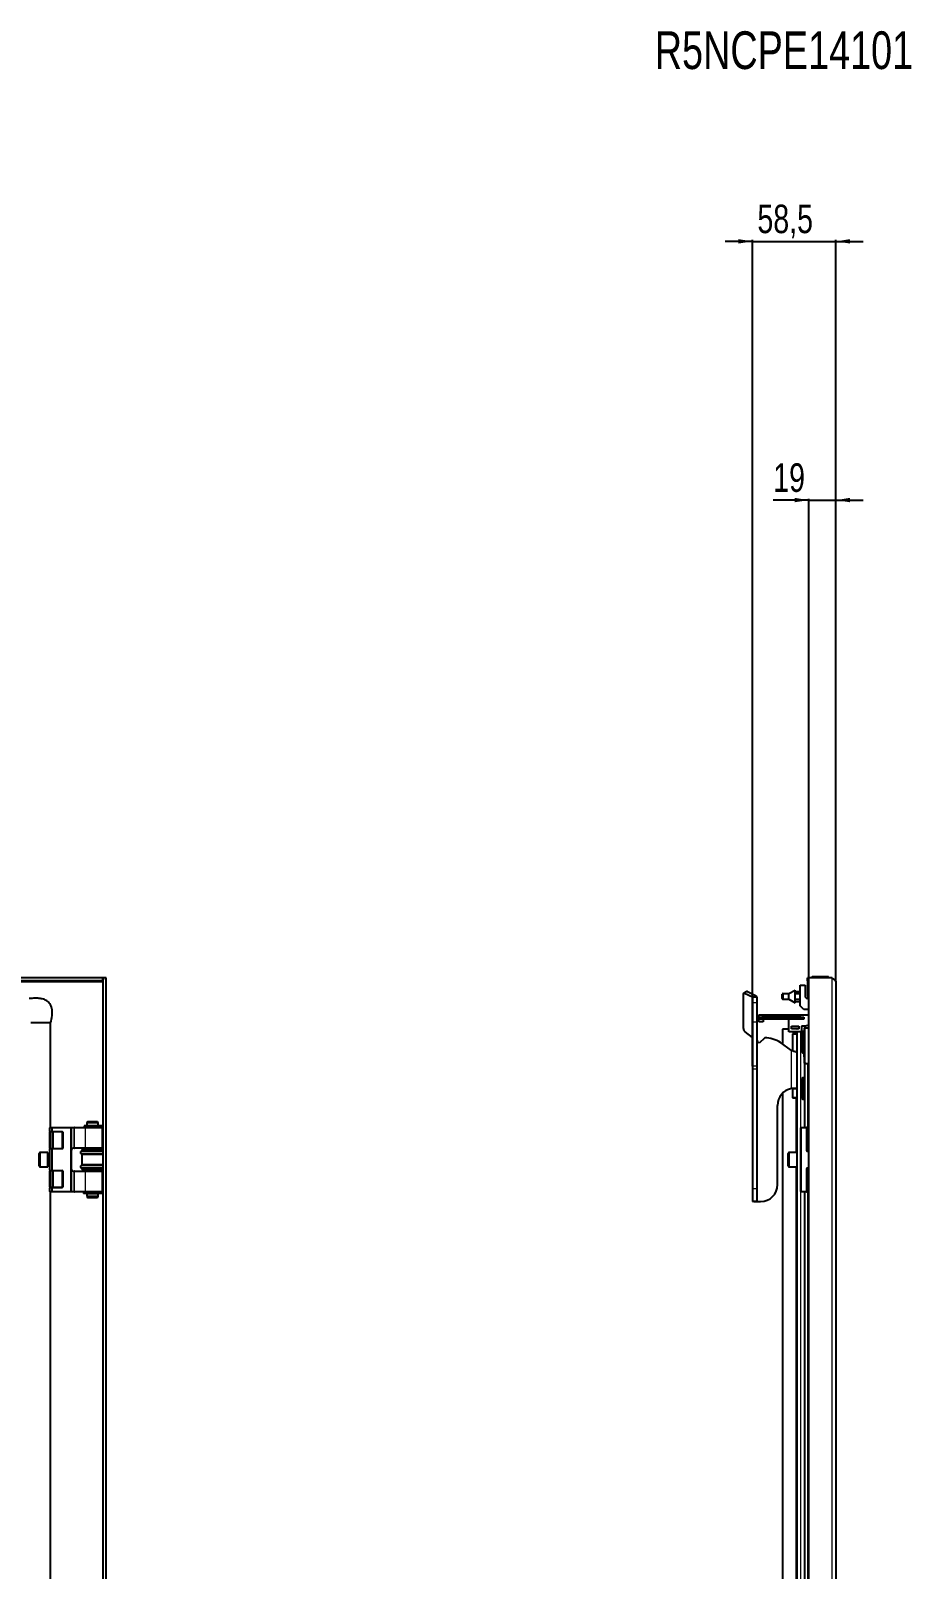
# Model space of a CAD drawing. Header units: millimetres. Extents: x -833 to 2755, y -1229 to 1219.
# Drawn here: x 337 to 955, y 139 to 1219 of the extents above; entities that cross this region are included whole.
import ezdxf

# ---------------------------------------------------------------- set-up
doc = ezdxf.new("R2010")
doc.units = ezdxf.units.MM
doc.layers.add('FORMAT', color=7, linetype='Continuous')
doc.styles.add('SLDTEXTSTYLE0', font='TXT', dxfattribs={"width": 0.75})
doc.dimstyles.new('SLDDIMSTYLE1', dxfattribs={"dimtxt": 20, "dimasz": 10, "dimexe": 0, "dimexo": 0.0625, "dimgap": 5, "dimtad": 2, "dimdec": 1, "dimrnd": 1e-09, "dimzin": 12, "dimdsep": 46, "dimtxsty": 'SLDTEXTSTYLE0', "dimsah": 1, "dimcen": 0.09, "dimadec": 0, "dimazin": 3, "dimtfac": 1, "dimtmove": 0, "dimatfit": 0, "dimfxl": 0, "dimfrac": 2, "dimtolj": 1, "dimtzin": 12, "dimarcsym": 0})

# ---------------------------------------------------------------- blocks, each defined once
blk = doc.blocks.new('_D_4')
at = {"layer": 'FORMAT'}
for p, q in [((843.9, 1071.4), (824.7, 1071.4)), ((843.9, 492.4), (843.9, 1072.4)), ((843.9, 1071.4), (902.4, 1071.4)), ((902.4, 551.8), (902.4, 1072.4)), ((902.4, 1071.4), (921.6, 1071.4))]:
    blk.add_line(p, q, dxfattribs=at)
for points in [[(843.9, 1071.4), (833.9, 1073), (833.9, 1069.9)], [(902.4, 1071.4), (912.4, 1069.9), (912.4, 1073)]]:
    blk.add_solid(points, dxfattribs=at)
at = {"layer": 'FORMAT', "insert": (847.3, 1097.2), "char_height": 20, "attachment_point": 1, "style": 'SLDTEXTSTYLE0'}
blk.add_mtext('58,5', dxfattribs=at)
blk = doc.blocks.new('_D_5')
at = {"layer": 'FORMAT'}
for p, q in [((883.4, 889.8), (858.4, 889.8)), ((883.4, 554.4), (883.4, 890.8)), ((883.4, 889.8), (902.4, 889.8)), ((902.4, 551.8), (902.4, 890.8)), ((902.4, 889.8), (921.6, 889.8))]:
    blk.add_line(p, q, dxfattribs=at)
for points in [[(883.4, 889.8), (873.4, 891.4), (873.4, 888.3)], [(902.4, 889.8), (912.4, 888.3), (912.4, 891.4)]]:
    blk.add_solid(points, dxfattribs=at)
at = {"layer": 'FORMAT', "insert": (858.4, 915.6), "char_height": 20, "attachment_point": 1, "style": 'SLDTEXTSTYLE0'}
blk.add_mtext('19', dxfattribs=at)

msp = doc.modelspace()

# ---------------------------------------------------------------- linework, layer by layer
at = {"color": 7, "linetype": 'Continuous', "lineweight": 25}
for p, q in [((387.54, 554.38), (-102.86, 554.38)), ((387.54, 552.38), (-102.86, 552.38)), ((387.44, 552.38), (387.24, 551.78)), ((387.54, 552.38), (387.54, 554.38)), ((389.84, 554.38), (387.84, 554.38)), ((387.84, -800.62), (387.84, 554.38)), ((389.84, -800.62), (389.84, 554.38)), ((882.4, 552.38), (882.4, 554.38)), ((883.4, 554.38), (882.4, 554.38)), ((883.4, 552.38), (882.4, 552.38)), ((882.4, 552.38), (882.4, 541.74)), ((883.4, -800.62), (883.4, 554.38)), ((899.8, 554.38), (883.4, 554.38)), ((885.65, 555.13), (885.65, 554.38)), ((885.9, 555.38), (886.8, 555.38)), ((886.8, 555.38), (896.9, 555.38)), ((897.15, 554.38), (897.15, 555.13)), ((902.4, 551.78), (902.4, -798.02)), ((837.53, 518.82), (837.53, 543.3)), ((839.92, 544.9), (837.79, 543.84)), ((838.24, 543.81), (843.74, 541.06)), ((840.36, 544.87), (845.86, 542.12)), ((843.92, 540.85), (843.92, 536.84)), ((846.92, 540.85), (846.92, 536.84)), ((864.8, 539.91), (864.8, 542.93)), ((865.3, 543.43), (869.3, 543.43)), ((869.3, 543.43), (873.8, 545.92)), ((869.3, 539.41), (869.3, 543.43)), ((873.8, 543.36), (873.8, 545.92)), ((873.8, 544.92), (877.3, 544.92)), ((873.8, 543.42), (877.3, 543.42)), ((873.8, 539.48), (873.8, 543.36)), ((877.3, 534.88), (877.3, 549.38)), ((877.3, 549.38), (880.8, 549.38)), ((880.8, 549.38), (880.8, 541.66)), ((881.89, 540.21), (883.4, 539.78)), ((882.4, 541.74), (883.4, 540.41)), ((843.92, 536.84), (843.92, 523.33)), ((846.92, 536.84), (846.92, 523.33)), ((865.3, 539.41), (869.3, 539.41)), ((869.3, 539.41), (873.8, 536.92)), ((873.8, 536.92), (873.8, 539.48)), ((873.8, 539.42), (877.3, 539.42)), ((873.8, 537.92), (877.3, 537.92)), ((879.8, 532.38), (877.3, 534.88)), ((883.4, 532.38), (879.8, 532.38)), ((350.84, 449.38), (350.84, 522.88)), ((843.92, 523.33), (843.92, 492.43)), ((846.92, 523.33), (846.92, 492.43)), ((848.3, 526.88), (848.3, 528.58)), ((848.3, 528.58), (883.4, 528.58)), ((848.3, 525.38), (848.3, 526.88)), ((848.3, 526.88), (850.3, 526.88)), ((850.3, 525.38), (848.3, 525.38)), ((848.3, 523.58), (848.3, 525.38)), ((851.3, 523.58), (848.3, 523.58)), ((850.3, 526.88), (850.3, 525.38)), ((877.8, 526.88), (850.3, 526.88)), ((877.8, 525.38), (850.3, 525.38)), ((851.3, 525.38), (851.3, 523.58)), ((864.9, 518.38), (864.9, 508.07)), ((869.3, 518.38), (864.9, 518.38)), ((869.3, 516.58), (869.3, 525.38)), ((871.3, 518.58), (871.3, 520.58)), ((871.3, 520.58), (876.3, 520.58)), ((876.3, 518.58), (871.3, 518.58)), ((876.3, 520.58), (876.3, 518.58)), ((877.8, 525.38), (877.8, 526.88)), ((877.8, 526.88), (879.8, 526.88)), ((879.8, 525.38), (877.8, 525.38)), ((881.15, 520.58), (878.3, 520.58)), ((878.3, 520.58), (878.3, 516.58)), ((879.8, 526.88), (879.8, 525.38)), ((880.4, 494.68), (880.4, 519.08)), ((880.7, 519.38), (883.4, 519.38)), ((883.4, 521.23), (881.15, 520.58)), ((843.74, 512.54), (838.62, 516.59)), ((848.51, 508.74), (847.22, 510.14)), ((852.45, 512.38), (848.51, 508.74)), ((871.3, 503.58), (863.55, 509.02)), ((878.3, 516.58), (869.3, 516.58)), ((874.9, 515.23), (871.9, 515.23)), ((871.9, 515.23), (871.9, 514.69)), ((871.9, 514.69), (871.9, 503.41)), ((874.9, 516.58), (874.9, -735.38)), ((878.9, 516.88), (878.4, 516.38)), ((878.4, 502.38), (878.4, 516.38)), ((880.4, 516.88), (878.9, 516.88)), ((878.9, 516.88), (878.9, 501.88)), ((880.18, 508.32), (880.2, 508.32)), ((880.2, 514.73), (880.4, 514.73)), ((880.2, 512.74), (880.2, 514.73)), ((880.2, 512.74), (880.4, 512.74)), ((880.2, 510.78), (880.2, 512.74)), ((880.2, 510.78), (880.4, 510.78)), ((880.2, 509.73), (880.4, 509.73)), ((880.2, 508.68), (880.2, 509.73)), ((880.2, 508.68), (880.4, 508.68)), ((880.2, 507.29), (880.2, 508.68)), ((874.6, 502.38), (874.9, 502.38)), ((878.4, 502.38), (878.9, 501.88)), ((878.9, 501.88), (880.2, 501.88)), ((880.4, 505.1), (880.18, 505.1)), ((880.2, 507.29), (880.4, 507.29)), ((880.2, 506.81), (880.2, 507.29)), ((880.2, 506.01), (880.2, 506.81)), ((880.2, 506.81), (880.4, 506.81)), ((880.2, 506.01), (880.4, 506.01)), ((880.2, 505.23), (880.2, 506.01)), ((880.2, 501.44), (880.2, 501.78)), ((880.2, 501.78), (880.4, 501.78)), ((880.2, 501.44), (880.4, 501.44)), ((880.2, 500.77), (880.2, 501.42)), ((880.2, 500.77), (880.4, 500.77)), ((880.2, 499.74), (880.4, 499.74)), ((880.2, 499.63), (880.2, 499.74)), ((880.2, 499.63), (880.4, 499.63)), ((880.2, 499.38), (880.2, 499.63)), ((880.2, 499.38), (880.4, 499.38)), ((880.2, 499.03), (880.2, 499.38)), ((880.2, 499.03), (880.4, 499.03)), ((843.92, 492.43), (843.92, 490.43)), ((843.92, 490.43), (843.92, 406.38)), ((846.92, 492.43), (846.92, 490.43)), ((846.92, 490.43), (846.92, 406.38)), ((880.4, 494.38), (880.4, 449.38)), ((880.4, 494.38), (880.7, 494.38)), ((881.35, 494.38), (880.7, 494.38)), ((881.35, 494.38), (882.4, 494.38)), ((882.4, 494.38), (883.4, 494.38)), ((874.9, 476.63), (871.9, 476.63)), ((871.9, 476.63), (871.9, 470.48)), ((878.9, 484.38), (878.4, 483.88)), ((878.4, 469.88), (878.4, 483.88)), ((880.4, 484.38), (878.9, 484.38)), ((878.9, 484.38), (878.9, 469.38)), ((861.51, 409.38), (861.51, 464.88)), ((864.9, 473.49), (864.9, -719.73)), ((871.9, 470.48), (871.9, 470.34)), ((871.9, 470.34), (874.9, 470.34)), ((878.4, 469.88), (878.9, 469.38)), ((878.9, 469.38), (880.4, 469.38)), ((376.92, 453.63), (376.34, 452.63)), ((376.92, 453.63), (383.76, 453.63)), ((384.34, 452.63), (383.76, 453.63)), ((350.34, 446.68), (350.34, 449.18)), ((350.34, 446.68), (350.34, 446.08)), ((350.34, 434.98), (350.34, 446.08)), ((350.54, 449.38), (351.92, 449.38)), ((351.97, 446.38), (350.64, 446.38)), ((351.84, 449.18), (351.84, 446.68)), ((351.92, 449.38), (365.14, 449.38)), ((359.04, 446.38), (351.97, 446.38)), ((352.34, 434.98), (352.34, 446.08)), ((359.34, 434.98), (359.34, 446.08)), ((365.14, 449.38), (367.36, 449.38)), ((365.34, 449.18), (365.34, 404.58)), ((367.64, 449.38), (367.36, 449.38)), ((367.64, 449.38), (375.53, 449.38)), ((374.4, 450.58), (374.4, 449.68)), ((374.42, 450.58), (374.4, 450.58)), ((374.42, 449.68), (374.4, 449.68)), ((374.42, 450.58), (374.42, 449.68)), ((374.5, 450.58), (374.42, 450.58)), ((374.5, 449.68), (374.42, 449.68)), ((387.49, 450.58), (374.5, 450.58)), ((387.49, 449.68), (374.5, 449.68)), ((375.53, 449.38), (387.14, 449.38)), ((376.34, 452.63), (376.34, 450.63)), ((384.34, 452.63), (376.34, 452.63)), ((376.34, 450.63), (384.34, 450.63)), ((376.34, 449.63), (376.34, 449.38)), ((376.34, 449.63), (384.34, 449.63)), ((376.84, 450.63), (376.84, 450.58)), ((376.84, 449.68), (376.84, 449.63)), ((383.84, 450.58), (383.84, 450.63)), ((383.84, 449.63), (383.84, 449.68)), ((384.34, 450.63), (384.34, 452.63)), ((384.34, 449.38), (384.34, 449.63)), ((387.34, 435.08), (387.34, 449.18)), ((387.49, 449.68), (387.49, 450.58)), ((877.9, 404.58), (877.9, 449.18)), ((878.1, 449.38), (881.7, 449.38)), ((882.1, 449.38), (881.7, 449.38)), ((881.9, 449.18), (881.9, 433.08)), ((882.1, 449.38), (883.4, 449.38)), ((350.34, 434.98), (350.34, 434.38)), ((350.34, 419.38), (350.34, 434.38)), ((350.64, 434.68), (351.97, 434.68)), ((351.84, 434.38), (351.84, 419.38)), ((351.97, 434.68), (359.04, 434.68)), ((367.36, 434.88), (366.84, 434.88)), ((367.36, 434.88), (367.64, 434.88)), ((375.53, 434.88), (367.64, 434.88)), ((372.84, 433.28), (372.14, 432.6)), ((372.84, 433.88), (372.84, 433.28)), ((372.84, 433.88), (387.84, 433.88)), ((387.84, 433.28), (372.84, 433.28)), ((387.14, 434.88), (375.53, 434.88)), ((376.34, 434.88), (376.34, 433.88)), ((384.34, 433.88), (384.34, 434.88)), ((882.1, 432.88), (883.4, 432.88)), ((342.84, 426.88), (342.84, 431.28)), ((342.84, 422.48), (342.84, 426.88)), ((348.84, 431.88), (343.44, 431.88)), ((343.44, 421.88), (348.84, 421.88)), ((348.84, 426.88), (348.84, 431.88)), ((348.84, 421.88), (348.84, 426.88)), ((350.34, 429.88), (349.09, 429.88)), ((349.09, 423.88), (350.34, 423.88)), ((372.14, 431.17), (372.84, 430.48)), ((372.84, 423.28), (372.14, 422.6)), ((372.14, 421.17), (372.84, 420.48)), ((372.84, 430.48), (372.84, 423.28)), ((387.84, 430.48), (372.84, 430.48)), ((387.84, 423.28), (372.84, 423.28)), ((868.9, 425.84), (868.9, 431.28)), ((868.9, 422.48), (868.9, 425.84)), ((874.9, 431.88), (869.5, 431.88)), ((869.5, 421.88), (874.9, 421.88)), ((350.34, 419.38), (350.34, 418.78)), ((350.34, 407.68), (350.34, 418.78)), ((351.97, 419.08), (350.64, 419.08)), ((359.04, 419.08), (351.97, 419.08)), ((352.34, 407.68), (352.34, 418.78)), ((359.34, 407.68), (359.34, 418.78)), ((366.84, 418.88), (367.36, 418.88)), ((367.64, 418.88), (367.36, 418.88)), ((367.64, 418.88), (375.53, 418.88)), ((372.84, 420.48), (372.84, 419.88)), ((387.84, 420.48), (372.84, 420.48)), ((372.84, 419.88), (387.84, 419.88)), ((375.53, 418.88), (387.14, 418.88)), ((376.34, 419.88), (376.34, 418.88)), ((384.34, 418.88), (384.34, 419.88)), ((387.34, 404.58), (387.34, 418.68)), ((881.9, 420.68), (881.9, 404.58)), ((883.4, 420.88), (882.1, 420.88)), ((350.34, 407.68), (350.34, 407.08)), ((350.34, 404.58), (350.34, 407.08)), ((351.92, 404.38), (350.54, 404.38)), ((350.64, 407.38), (351.97, 407.38)), ((350.84, 99.38), (350.84, 404.38)), ((351.84, 407.08), (351.84, 404.58)), ((365.14, 404.38), (351.92, 404.38)), ((351.97, 407.38), (359.04, 407.38)), ((367.36, 404.38), (365.14, 404.38)), ((367.36, 404.38), (367.64, 404.38)), ((375.53, 404.38), (367.64, 404.38)), ((373.97, 404.08), (373.97, 403.18)), ((374.02, 404.08), (373.97, 404.08)), ((374.02, 403.18), (373.97, 403.18)), ((387.49, 404.08), (374.02, 404.08)), ((387.49, 403.18), (374.02, 403.18)), ((387.14, 404.38), (375.53, 404.38)), ((376.34, 404.38), (376.34, 404.13)), ((376.34, 404.13), (384.34, 404.13)), ((376.34, 403.13), (376.34, 401.13)), ((376.34, 403.13), (384.34, 403.13)), ((376.34, 401.13), (376.92, 400.13)), ((376.34, 401.13), (380.87, 401.13)), ((376.84, 404.13), (376.84, 404.08)), ((376.84, 403.18), (376.84, 403.13)), ((380.8, 400.13), (376.92, 400.13)), ((383.76, 400.13), (380.8, 400.13)), ((380.87, 401.13), (384.34, 401.13)), ((383.76, 400.13), (384.34, 401.13)), ((383.84, 404.08), (383.84, 404.13)), ((383.84, 403.13), (383.84, 403.18)), ((384.34, 404.13), (384.34, 404.38)), ((384.34, 401.13), (384.34, 403.13)), ((387.49, 403.18), (387.49, 404.08)), ((843.92, 406.38), (843.92, 397.41)), ((846.92, 406.38), (846.92, 397.41)), ((881.7, 404.38), (878.1, 404.38)), ((880.4, 404.38), (880.4, 99.38)), ((881.7, 404.38), (882.1, 404.38)), ((883.4, 404.38), (882.1, 404.38)), ((846.92, 397.41), (843.92, 397.41)), ((844.88, 397.38), (847, 397.38)), ((847.22, 397.38), (847, 397.38)), ((847.22, 397.38), (849.51, 397.38))]:
    msp.add_line(p, q, dxfattribs=at)
at = {"color": 8, "linetype": 'Continuous', "lineweight": 18}
for p, q in [((291.81, 551.78), (387.24, 551.78)), ((387.24, 551.78), (387.24, 450.58)), ((886.59, 555.13), (885.65, 555.13)), ((897.15, 555.13), (886.59, 555.13)), ((899.8, -800.62), (899.8, 554.38)), ((840.36, 544.87), (838.24, 543.81)), ((843.74, 541.06), (845.86, 542.12)), ((843.74, 512.54), (843.74, 541.06)), ((843.92, 540.85), (846.92, 540.85)), ((865.3, 543.43), (865.3, 539.41)), ((846.92, 536.84), (843.92, 536.84)), ((846.92, 523.33), (843.92, 523.33)), ((880.4, 519.08), (880.7, 519.08)), ((880.7, 519.38), (880.7, 519.08)), ((883.4, 519.08), (880.7, 519.08)), ((880.7, 519.08), (880.7, 494.68)), ((847.22, 397.38), (847.22, 510.14)), ((874.9, 514.69), (871.9, 514.69)), ((874.3, 516.58), (874.3, 515.23)), ((877.5, 516.58), (877.5, -733.42)), ((871.3, 476.74), (871.3, 503.58)), ((880.2, 503.51), (880.4, 503.51)), ((846.92, 492.43), (843.92, 492.43)), ((846.92, 490.43), (843.92, 490.43)), ((880.7, 494.68), (880.4, 494.68)), ((880.7, 494.68), (883.4, 494.68)), ((880.7, 494.68), (880.7, 494.38)), ((882.4, 494.38), (882.4, 449.38)), ((874.9, 470.48), (871.9, 470.48)), ((874.3, 470.34), (874.3, 431.88)), ((351.84, 449.18), (350.34, 449.18)), ((350.34, 446.68), (351.84, 446.68)), ((350.64, 446.08), (350.34, 446.08)), ((350.64, 446.38), (350.64, 446.08)), ((352.04, 446.08), (350.64, 446.08)), ((350.64, 446.08), (350.64, 434.98)), ((365.14, 449.18), (351.84, 449.18)), ((351.84, 446.68), (359.04, 446.68)), ((352.04, 446.38), (352.04, 446.08)), ((352.04, 434.98), (352.04, 446.08)), ((352.34, 446.08), (352.04, 446.08)), ((352.64, 446.08), (352.34, 446.08)), ((352.64, 446.08), (352.64, 446.38)), ((359.04, 446.08), (352.64, 446.08)), ((352.64, 446.08), (352.64, 434.98)), ((359.04, 446.68), (359.04, 446.38)), ((359.04, 446.08), (359.04, 446.38)), ((359.04, 434.98), (359.04, 446.08)), ((359.34, 446.08), (359.04, 446.08)), ((359.64, 446.08), (359.34, 446.08)), ((359.64, 446.08), (359.64, 434.98)), ((365.14, 449.18), (365.14, 449.38)), ((365.14, 404.58), (365.14, 449.18)), ((365.14, 449.18), (365.34, 449.18)), ((367.36, 449.18), (365.34, 449.18)), ((367.36, 449.38), (367.36, 449.18)), ((367.5, 449.18), (367.36, 449.18)), ((367.36, 435.08), (367.36, 449.18)), ((375.39, 449.18), (367.5, 449.18)), ((367.5, 449.18), (367.5, 435.08)), ((374.5, 449.68), (374.5, 450.58)), ((387.34, 449.18), (375.39, 449.18)), ((375.39, 435.08), (375.39, 449.18)), ((387.24, 449.68), (387.24, 449.36)), ((877.9, 449.18), (878.1, 449.18)), ((878.1, 449.38), (878.1, 449.18)), ((878.1, 449.18), (878.1, 404.58)), ((881.7, 449.18), (878.1, 449.18)), ((881.7, 449.38), (881.7, 449.18)), ((881.7, 433.08), (881.7, 449.18)), ((881.7, 449.18), (881.9, 449.18)), ((881.9, 449.18), (882.1, 449.18)), ((882.1, 449.38), (882.1, 449.18)), ((882.1, 449.18), (882.1, 433.08)), ((883.4, 449.18), (882.1, 449.18)), ((350.64, 434.98), (350.34, 434.98)), ((351.84, 434.38), (350.34, 434.38)), ((350.64, 434.98), (352.04, 434.98)), ((350.64, 434.98), (350.64, 434.68)), ((359.04, 434.38), (351.84, 434.38)), ((352.04, 434.98), (352.04, 434.68)), ((352.34, 434.98), (352.04, 434.98)), ((352.64, 434.98), (352.34, 434.98)), ((352.64, 434.68), (352.64, 434.98)), ((352.64, 434.98), (359.04, 434.98)), ((359.04, 434.68), (359.04, 434.98)), ((359.34, 434.98), (359.04, 434.98)), ((359.04, 434.68), (359.04, 434.38)), ((359.64, 434.98), (359.34, 434.98)), ((366.84, 435.08), (367.36, 435.08)), ((366.84, 435.08), (366.84, 434.88)), ((367.5, 435.08), (367.36, 435.08)), ((367.36, 435.08), (367.36, 434.88)), ((367.5, 435.08), (375.39, 435.08)), ((387.84, 432.6), (372.14, 432.6)), ((375.39, 435.08), (387.34, 435.08)), ((387.24, 434.91), (387.24, 433.88)), ((881.9, 433.08), (881.7, 433.08)), ((881.9, 433.08), (882.1, 433.08)), ((882.1, 432.88), (882.1, 433.08)), ((882.1, 433.08), (883.4, 433.08)), ((882.1, 432.88), (882.1, 432.68)), ((883.4, 432.68), (882.1, 432.68)), ((343.44, 431.88), (343.44, 426.88)), ((343.44, 426.88), (343.44, 421.88)), ((349.09, 429.88), (349.09, 423.88)), ((387.84, 431.17), (372.14, 431.17)), ((387.84, 422.6), (372.14, 422.6)), ((387.84, 421.17), (372.14, 421.17)), ((869.5, 431.88), (869.5, 425.7)), ((869.5, 425.7), (869.5, 421.88)), ((874.3, 421.88), (874.3, 81.88)), ((350.34, 419.38), (351.84, 419.38)), ((350.64, 418.78), (350.34, 418.78)), ((350.64, 418.78), (350.64, 419.08)), ((352.04, 418.78), (350.64, 418.78)), ((350.64, 418.78), (350.64, 407.68)), ((351.84, 419.38), (359.04, 419.38)), ((352.04, 418.78), (352.04, 419.08)), ((352.04, 407.68), (352.04, 418.78)), ((352.04, 418.78), (352.34, 418.78)), ((352.34, 418.78), (352.64, 418.78)), ((352.64, 418.78), (352.64, 419.08)), ((359.04, 418.78), (352.64, 418.78)), ((352.64, 418.78), (352.64, 407.68)), ((359.04, 419.08), (359.04, 419.38)), ((359.04, 418.78), (359.04, 419.08)), ((359.04, 418.78), (359.34, 418.78)), ((359.04, 407.68), (359.04, 418.78)), ((359.34, 418.78), (359.64, 418.78)), ((359.64, 418.78), (359.64, 407.68)), ((366.84, 418.88), (366.84, 418.68)), ((367.36, 418.68), (366.84, 418.68)), ((367.36, 418.88), (367.36, 418.68)), ((367.36, 418.68), (367.5, 418.68)), ((367.36, 404.58), (367.36, 418.68)), ((367.5, 418.68), (367.5, 404.58)), ((375.39, 418.68), (367.5, 418.68)), ((375.39, 404.58), (375.39, 418.68)), ((387.34, 418.68), (375.39, 418.68)), ((387.24, 419.88), (387.24, 418.86)), ((881.7, 404.58), (881.7, 420.68)), ((881.7, 420.68), (881.9, 420.68)), ((882.1, 420.68), (881.9, 420.68)), ((882.1, 421.08), (883.4, 421.08)), ((882.1, 421.08), (882.1, 420.88)), ((882.1, 420.88), (882.1, 420.68)), ((882.1, 420.68), (882.1, 404.58)), ((883.4, 420.68), (882.1, 420.68)), ((350.34, 407.68), (350.64, 407.68)), ((351.84, 407.08), (350.34, 407.08)), ((350.34, 404.58), (351.84, 404.58)), ((350.64, 407.38), (350.64, 407.68)), ((350.64, 407.68), (352.04, 407.68)), ((359.04, 407.08), (351.84, 407.08)), ((351.84, 404.58), (365.14, 404.58)), ((352.04, 407.38), (352.04, 407.68)), ((352.34, 407.68), (352.04, 407.68)), ((352.64, 407.68), (352.34, 407.68)), ((352.64, 407.38), (352.64, 407.68)), ((352.64, 407.68), (359.04, 407.68)), ((359.04, 407.38), (359.04, 407.68)), ((359.34, 407.68), (359.04, 407.68)), ((359.04, 407.08), (359.04, 407.38)), ((359.64, 407.68), (359.34, 407.68)), ((365.14, 404.38), (365.14, 404.58)), ((365.34, 404.58), (365.14, 404.58)), ((365.34, 404.58), (367.36, 404.58)), ((367.36, 404.58), (367.5, 404.58)), ((367.36, 404.58), (367.36, 404.38)), ((367.5, 404.58), (375.39, 404.58)), ((374.02, 403.18), (374.02, 404.08)), ((375.39, 404.58), (387.34, 404.58)), ((387.24, 404.41), (387.24, 404.08)), ((387.24, 403.18), (387.24, 100.58)), ((846.92, 406.38), (843.92, 406.38)), ((878.1, 404.58), (877.9, 404.58)), ((878.1, 404.58), (881.7, 404.58)), ((878.1, 404.58), (878.1, 404.38)), ((881.7, 404.58), (881.9, 404.58)), ((881.7, 404.58), (881.7, 404.38)), ((882.1, 404.58), (881.9, 404.58)), ((882.1, 404.58), (882.1, 404.38)), ((882.1, 404.58), (883.4, 404.58)), ((882.4, 404.38), (882.4, 99.38))]:
    msp.add_line(p, q, dxfattribs=at)
at = {"color": 7, "linetype": 'Continuous', "lineweight": 25, "flags": 128}
msp.add_lwpolyline([(837.53, 543.3), (837.55, 543.46), (837.59, 543.61), (837.65, 543.72), (837.74, 543.81), (837.85, 543.86), (837.97, 543.88), (838.1, 543.87), (838.24, 543.81)], dxfattribs=at)
at = {"color": 7, "linetype": 'Continuous', "lineweight": 25}
for centre, radius, start, end in [((885.9, 555.13), 0.25, 90, 180), ((896.9, 555.13), 0.25, 0, 90), ((840.11, 544.45), 0.489, 59.11421, 113.61803), ((843.65, 540.81), 0.266, 8.41625, 70.8623), ((845.34, 540.62), 1.59, 8.41625, 70.8623), ((865.3, 542.93), 0.5, 90, 180), ((882.3, 541.66), 1.5, 180, 254), ((865.3, 539.91), 0.5, 180, 270), ((840.54, 518.9), 3.01, 181.68734, 230.32891), ((880.7, 519.08), 0.3, 90, 180), ((852.45, 492.38), 20, 56.30993, 90), ((880.7, 494.68), 0.3, 180, 270), ((873.08, 465.3), 11.58, 98.85875, 182.06888), ((350.54, 449.18), 0.2, 90, 180), ((350.64, 446.68), 0.3, 180, 270), ((352.04, 446.08), 0.3, 0, 90), ((359.04, 446.08), 0.3, 0, 90), ((365.14, 449.18), 0.2, 0, 90), ((387.14, 449.18), 0.2, 0, 90), ((878.1, 449.18), 0.2, 90, 180), ((881.7, 449.18), 0.2, 0, 90), ((350.64, 434.38), 0.3, 90, 180), ((352.04, 434.98), 0.3, 270, 0), ((359.04, 434.98), 0.3, 270, 0), ((366.84, 433.38), 1.5, 90, 180), ((372.84, 431.88), 1, 134.427, 225.573), ((387.14, 435.08), 0.2, 270, 0), ((882.1, 433.08), 0.2, 180, 270), ((343.44, 431.28), 0.6, 90, 180), ((343.44, 422.48), 0.6, 180, 270), ((349.09, 430.13), 0.25, 180, 270), ((349.09, 423.63), 0.25, 90, 180), ((372.84, 421.88), 1, 134.427, 225.573), ((869.5, 431.28), 0.6, 90, 180), ((869.5, 422.48), 0.6, 180, 270), ((350.64, 419.38), 0.3, 180, 270), ((352.04, 418.78), 0.3, 0, 90), ((359.04, 418.78), 0.3, 0, 90), ((366.84, 420.38), 1.5, 180, 270), ((387.14, 418.68), 0.2, 0, 90), ((882.1, 420.68), 0.2, 90, 180), ((350.64, 407.08), 0.3, 90, 180), ((350.54, 404.58), 0.2, 180, 270), ((352.04, 407.68), 0.3, 270, 0), ((359.04, 407.68), 0.3, 270, 0), ((365.14, 404.58), 0.2, 270, 0), ((387.14, 404.58), 0.2, 270, 0), ((849.51, 409.38), 12, 270, 0), ((878.1, 404.58), 0.2, 180, 270), ((881.7, 404.58), 0.2, 270, 0)]:
    msp.add_arc(centre, radius, start, end, dxfattribs=at)
at = {"color": 8, "linetype": 'Continuous', "lineweight": 18}
for centre, radius, start, end in [((359.04, 446.08), 0.6, 0, 90), ((367.68, 449.21), 0.179, 101.42175, 188.04947), ((375.57, 449.21), 0.179, 101.42175, 188.04947), ((359.04, 434.98), 0.6, 270, 0), ((366.84, 433.38), 1.7, 90, 151.92751), ((367.68, 435.06), 0.179, 171.95053, 258.57825), ((375.57, 435.06), 0.179, 171.95053, 258.57825), ((882.1, 433.08), 0.4, 180, 270), ((359.04, 418.78), 0.6, 0, 90), ((366.84, 420.38), 1.7, 208.07249, 270), ((367.68, 418.71), 0.179, 101.42175, 188.04947), ((375.57, 418.71), 0.179, 101.42175, 188.04947), ((882.1, 420.68), 0.4, 90, 180), ((359.04, 407.68), 0.6, 270, 0), ((367.68, 404.56), 0.179, 171.95053, 258.57825), ((375.57, 404.56), 0.179, 171.95053, 258.57825)]:
    msp.add_arc(centre, radius, start, end, dxfattribs=at)
at = {"color": 7, "linetype": 'Continuous', "lineweight": 25}
for centre, major_axis, start_param, end_param in [((351.92, 449.18), (0, 0.2), 0, 1.5707963), ((351.97, 446.68), (0, 0.3), 1.5707963, 3.1415927), ((351.97, 434.38), (0, 0.3), 0, 1.5707963), ((351.97, 419.38), (0, 0.3), 1.5707963, 3.1415927), ((351.97, 407.08), (0, 0.3), 0, 1.5707963), ((351.92, 404.58), (0, 0.2), 1.5707963, 3.1415927)]:
    msp.add_ellipse(centre, major_axis=major_axis, ratio=0.4142136, start_param=start_param, end_param=end_param, dxfattribs=at)
for points in [[(387.24, 551.78), (387.27, 551.86), (387.32, 552.02), (387.39, 552.22), (387.47, 552.35), (387.52, 552.37), (387.54, 552.38)], [(899.8, 554.38), (900.14, 554.17), (900.82, 553.73), (901.68, 553.08), (902.28, 552.43), (902.36, 552), (902.4, 551.78)], [(340.27, 522.88), (339.79, 522.88), (338.81, 522.88), (338.15, 522.88), (337.82, 522.88)], [(343.84, 522.88), (343.21, 522.88), (341.96, 522.88), (340.83, 522.88), (340.27, 522.88)], [(347.41, 522.88), (346.85, 522.88), (345.72, 522.88), (344.47, 522.88), (343.84, 522.88)], [(349.86, 522.88), (349.53, 522.88), (348.87, 522.88), (347.9, 522.88), (347.41, 522.88)], [(350.84, 522.88), (350.8, 522.88), (350.71, 522.88), (350.15, 522.88), (349.86, 522.88)], [(843.74, 512.54), (843.77, 512.52), (843.82, 512.47), (843.87, 512.39), (843.91, 512.31), (843.91, 512.26), (843.92, 512.23)], [(846.92, 511.67), (846.94, 511.42), (846.97, 510.91), (847.14, 510.4), (847.22, 510.14)], [(871.3, 503.58), (871.65, 503.48), (872.35, 503.28), (873.3, 502.98), (874.11, 502.68), (874.44, 502.48), (874.6, 502.38)], [(874.6, 476.88), (874.44, 476.87), (874.11, 476.85), (873.3, 476.81), (872.35, 476.78), (871.65, 476.75), (871.3, 476.74)], [(874.9, 476.63), (874.89, 476.67), (874.86, 476.76), (874.69, 476.84), (874.6, 476.88)], [(844.88, 397.38), (844.74, 397.38), (844.45, 397.39), (844.15, 397.39), (843.95, 397.4), (843.93, 397.41), (843.92, 397.41)], [(847, 397.38), (846.99, 397.38), (846.96, 397.39), (846.94, 397.39), (846.92, 397.4), (846.92, 397.41), (846.92, 397.41)]]:
    msp.add_open_spline(points, degree=3, dxfattribs=at)
for points, knots in [([(387.84, 554.38), (387.82, 553.95), (387.78, 553.39), (387.59, 552.83), (387.54, 552.7)], [0, 0, 0, 0, 0.7734591, 1, 1, 1, 1]), ([(350.84, 522.88), (351.25, 524.56), (351.98, 527.6), (352.08, 531.91), (351.1, 535.47), (349.05, 537.92), (346.41, 539.34), (343.39, 540.08), (339.79, 540.29), (337.23, 540.02), (335.84, 539.88)], [0, 0, 0, 0, 0.1760674, 0.3182248, 0.4355964, 0.5434819, 0.6338893, 0.7371517, 0.8581828, 1, 1, 1, 1]), ([(337.82, 522.88), (337.52, 522.88), (337.07, 522.88), (336.99, 522.88), (336.96, 522.88)], [0, 0, 0, 0, 0.64913867, 1, 1, 1, 1]), ([(875.05, 518.58), (875.06, 518.6), (875.12, 518.7), (875.56, 518.87), (876, 519.02), (876.29, 519.1), (876.3, 519.1)], [0, 0, 0, 0, 0.104541, 0.5464058, 0.98825, 1, 1, 1, 1]), ([(880.2, 509.91), (880.2, 509.95), (880.2, 510.23), (880.2, 510.52), (880.2, 510.78)], [0, 0, 0, 0, 0.13949841, 1, 1, 1, 1]), ([(880.2, 503.51), (880.2, 503.84), (880.2, 504.44), (880.2, 505.01), (880.2, 505.04), (880.2, 505.06)], [0, 0, 0, 0, 0.41567843, 0.77627748, 1, 1, 1, 1]), ([(880.2, 501.78), (880.2, 502.12), (880.2, 502.75), (880.2, 503.27), (880.2, 503.51)], [0, 0, 0, 0, 0.5367999, 1, 1, 1, 1]), ([(880.2, 499.74), (880.2, 499.89), (880.2, 500.15), (880.2, 500.58), (880.2, 500.77)], [0, 0, 0, 0, 0.5476433, 1, 1, 1, 1])]:
    msp.add_open_spline(points, degree=3, knots=knots, dxfattribs=at)

# ---------------------------------------------------------------- texts
at = {"layer": 'FORMAT', "insert": (775.21, 1218.85), "char_height": 26.4583, "attachment_point": 1, "style": 'SLDTEXTSTYLE0'}
msp.add_mtext('R5NCPE14101', dxfattribs=at)

# ---------------------------------------------------------------- dimensions: what is measured, and where the dimension line sits
at = {"layer": 'FORMAT'}
for base, p1, picture, middle in [((902.4, 1071.43), (843.92, 492.43), '_D_4', (873.16, 1071.43)), ((902.4, 889.85), (883.4, 554.38), '_D_5', (873.16, 889.85))]:
    dim = msp.add_linear_dim(base=base, p1=p1, p2=(902.4, 551.78), dimstyle='SLDDIMSTYLE1', dxfattribs=at)
    dim.commit()
    dim.dimension.update_dxf_attribs({"geometry": picture, "text_midpoint": middle, "dimtype": 160})

doc.saveas('drawing.dxf')
